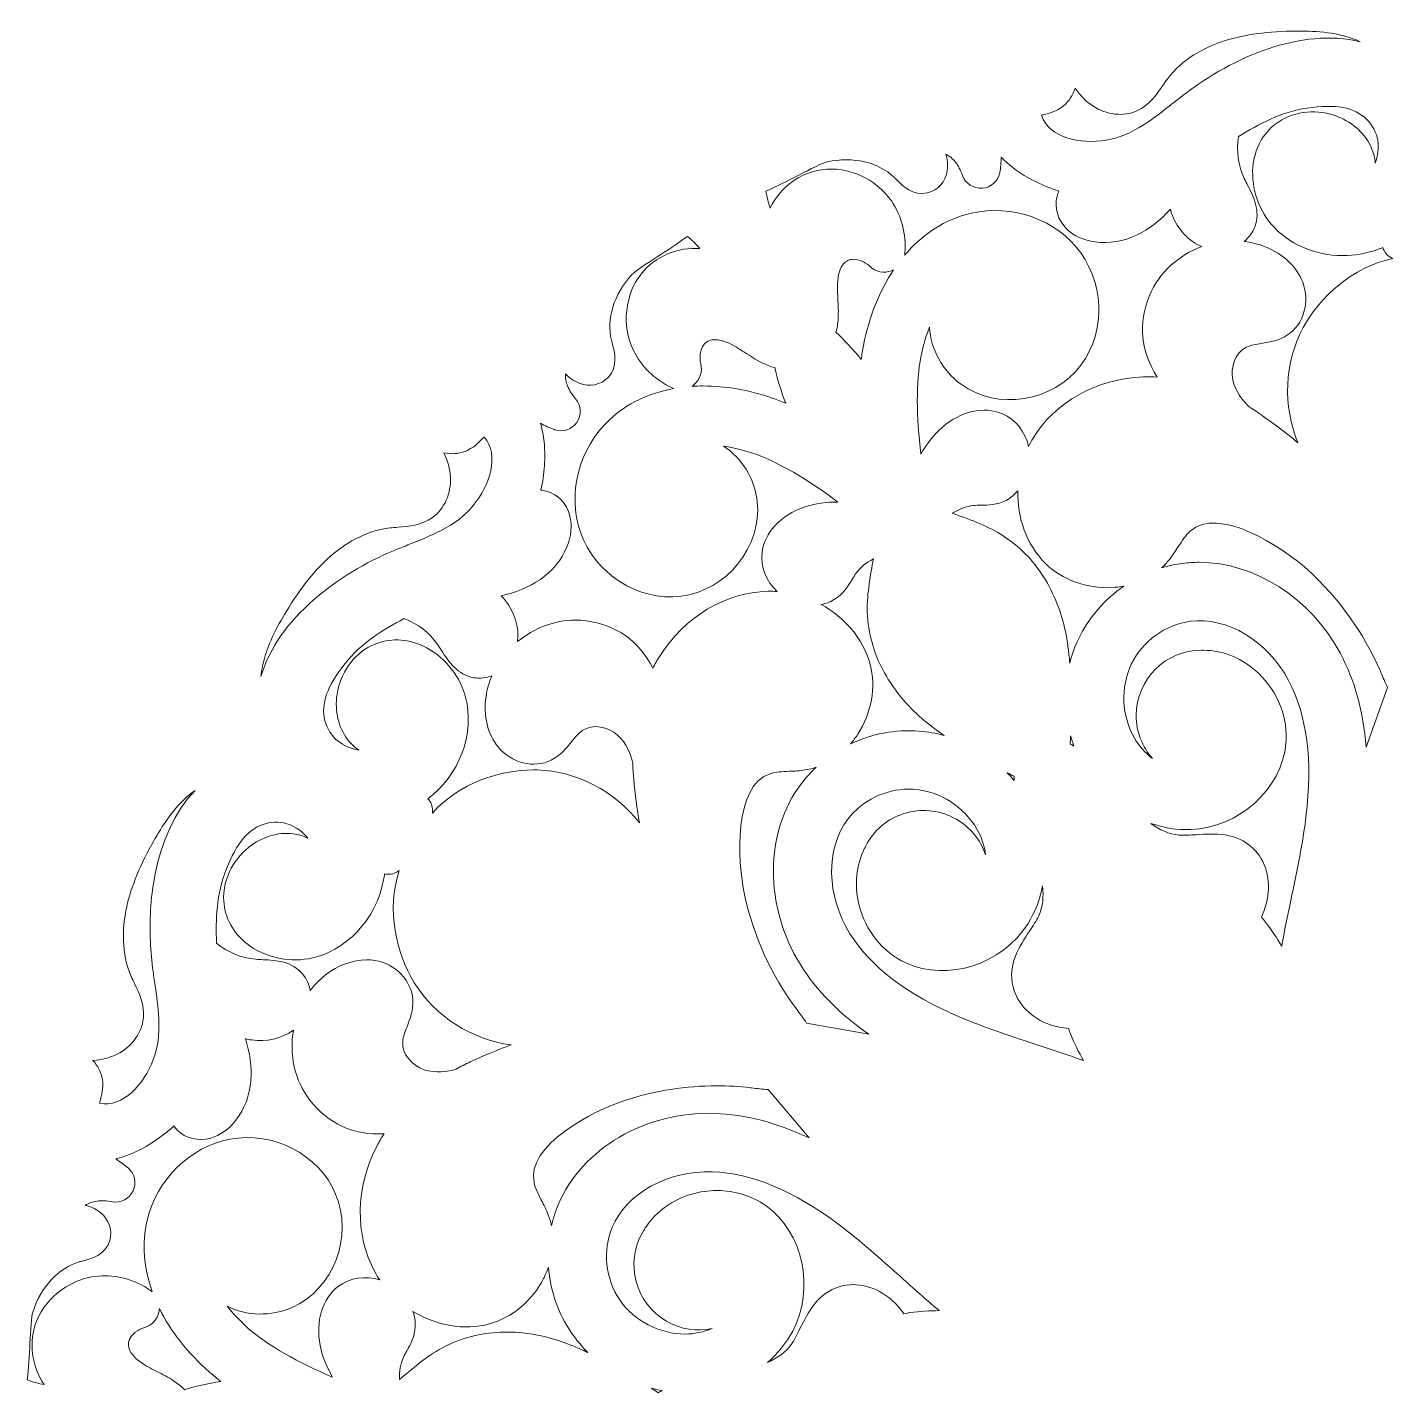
# Model space of a CAD drawing. Header units: inches. Extents: x -5 to 3122, y -2796 to 0.
# Drawn here: x 131.7 to 470.7, y -1559.2 to -1220.2 of the extents above; entities that cross this region are included whole.
import ezdxf

# ---------------------------------------------------------------- set-up
doc = ezdxf.new("R2010")
doc.units = ezdxf.units.IN
doc.header["$MEASUREMENT"] = 0
doc.layers.add('6', color=7, linetype='Continuous')

msp = doc.modelspace()

# ---------------------------------------------------------------- linework, layer by layer
at = {"layer": '6', "lineweight": 0}
for points, knots in [([(391.87, -1235.34), (393.14, -1237.19), (394.61, -1238.67), (396.25, -1239.75), (399.66, -1241.99), (403.86, -1242.46), (407.22, -1240.95), (410.28, -1239.58), (412.05, -1236.98), (413.61, -1234.69), (413.97, -1234.17), (414.33, -1233.64), (414.7, -1233.14), (418.51, -1227.97), (424.15, -1225.23), (428.21, -1223.83), (433.05, -1222.17), (438.59, -1221.32), (445.66, -1221.17), (449.84, -1221.08), (455.26, -1221.19), (460.23, -1222.83), (461.07, -1223.11), (461.88, -1223.43), (462.65, -1223.79), (447.97, -1220.21), (430.86, -1227.77), (419.19, -1236.7), (418.16, -1237.49), (417.15, -1238.28), (416.15, -1239.07), (413.7, -1241), (411.38, -1242.83), (409, -1244.35), (405.69, -1246.49), (402.61, -1247.76), (399.56, -1248.23), (392.98, -1249.26), (385.54, -1247.73), (383.49, -1242.06), (383.67, -1242.01), (383.86, -1241.96), (384.03, -1241.92), (385.39, -1241.57), (387.25, -1241.1), (388.94, -1239.74), (390.34, -1238.61), (391.35, -1237.06), (391.87, -1235.34)], [0, 0, 0, 0, 1, 1, 1, 2, 2, 2, 3, 3, 3, 4, 4, 4, 5, 5, 5, 6, 6, 6, 7, 7, 7, 8, 8, 8, 9, 9, 9, 10, 10, 10, 11, 11, 11, 12, 12, 12, 13, 13, 13, 14, 14, 14, 15, 15, 15, 16, 16, 16, 16]), ([(436.48, -1269.77), (437.98, -1265.78), (436.15, -1262.26), (434.68, -1259.43), (434.4, -1258.88), (434.11, -1258.33), (433.85, -1257.78), (432.33, -1254.54), (431.85, -1250.88), (432.47, -1247.36), (437.45, -1244.21), (442.95, -1241.27), (449.45, -1240.28), (456.53, -1239.2), (461.21, -1240.07), (464.2, -1243.01), (467.42, -1246.18), (467.72, -1250.34), (466.37, -1253.94), (466.28, -1252.69), (465.99, -1251.45), (465.48, -1250.23), (464.06, -1246.84), (460.93, -1243.91), (457.13, -1242.41), (452.16, -1240.44), (446.53, -1240.93), (442.41, -1243.68), (438.9, -1246.03), (436.72, -1249.6), (436.11, -1253.99), (435.38, -1259.2), (437.07, -1264.98), (440.53, -1269.06), (444.68, -1273.96), (451.34, -1276.89), (458.33, -1276.89), (461.24, -1276.89), (464.09, -1276.4), (466.81, -1275.43), (467.3, -1275.26), (467.78, -1275.07), (468.26, -1274.86), (468.57, -1275.92), (469.25, -1276.84), (470.23, -1277.36), (470.39, -1277.45), (470.56, -1277.54), (470.72, -1277.65), (460.76, -1279.66), (452.63, -1287.18), (448.5, -1294.78), (443.79, -1303.46), (443.42, -1314.27), (447.19, -1323.36), (444.48, -1321.1), (441.56, -1318.87), (438.4, -1316.65), (437.35, -1315.91), (436.25, -1315.19), (435.11, -1314.49), (433.52, -1313), (431.61, -1310.66), (431.01, -1307.72), (430.42, -1304.78), (431.54, -1300.94), (434.44, -1299.6), (435.47, -1299.13), (436.77, -1298.92), (438.14, -1298.7), (440.2, -1298.37), (442.53, -1298), (444.63, -1296.61), (448.62, -1293.99), (450.23, -1288.36), (448.38, -1283.51), (446.93, -1279.71), (443.54, -1276.5), (439.08, -1274.71), (437.39, -1274.03), (435.64, -1273.6), (433.87, -1273.38), (435.04, -1272.42), (435.95, -1271.19), (436.48, -1269.77)], [0, 0, 0, 0, 1, 1, 1, 2, 2, 2, 3, 3, 3, 4, 4, 4, 5, 5, 5, 6, 6, 6, 7, 7, 7, 8, 8, 8, 9, 9, 9, 10, 10, 10, 11, 11, 11, 12, 12, 12, 13, 13, 13, 14, 14, 14, 15, 15, 15, 16, 16, 16, 17, 17, 17, 18, 18, 18, 19, 19, 19, 20, 20, 20, 21, 21, 21, 22, 22, 22, 23, 23, 23, 24, 24, 24, 25, 25, 25, 26, 26, 26, 27, 27, 27, 28, 28, 28, 28]), ([(373.15, -1256.25), (373.37, -1255.01), (373.5, -1253.74), (373.54, -1252.47), (377.01, -1256.16), (381.45, -1258.36), (384.92, -1259.82), (385.88, -1260.22), (386.86, -1260.57), (387.86, -1260.89), (387.67, -1261.28), (387.51, -1261.7), (387.39, -1262.13), (386.6, -1264.91), (387.56, -1268.12), (389.82, -1270.32), (391.56, -1272.01), (393.98, -1273.11), (396.83, -1273.5), (404.09, -1274.51), (410.73, -1270.73), (415.51, -1265.41), (415.66, -1265.94), (415.83, -1266.47), (416.03, -1266.98), (417.29, -1270.21), (419.93, -1273.24), (423.32, -1274.67), (417.61, -1276.78), (412.71, -1281.07), (410.33, -1286.82), (407.44, -1293.84), (408.12, -1300.72), (412.27, -1307.05), (411.11, -1306.99), (409.96, -1306.98), (408.82, -1307.02), (397.31, -1307.46), (386.81, -1313.29), (381.42, -1322.24), (381.02, -1322.91), (380.65, -1323.59), (380.31, -1324.29), (379.48, -1320.62), (377.06, -1317.54), (373.8, -1316.15), (369.28, -1314.23), (363.41, -1315.57), (358.83, -1319.57), (356.58, -1321.53), (354.87, -1323.87), (353.57, -1326.21), (352.4, -1317.1), (352.37, -1308.01), (353.56, -1302.01), (353.86, -1300.51), (354.51, -1297.75), (355.7, -1294.68), (355.98, -1300.11), (358.92, -1305.47), (363.54, -1308.86), (372.53, -1315.46), (386.44, -1313.24), (393.3, -1304.12), (399.71, -1295.6), (399.14, -1282.91), (391.98, -1274.59), (385.4, -1266.95), (374.24, -1263.84), (364.21, -1266.86), (358.59, -1268.56), (353.59, -1272), (349.51, -1276.82), (349.54, -1276.64), (349.57, -1276.45), (349.59, -1276.25), (349.97, -1271.57), (348.78, -1266.97), (346.23, -1263.31), (342.39, -1257.76), (335.45, -1254.65), (328.96, -1255.57), (323.41, -1256.35), (318.48, -1260.14), (316.16, -1265.08), (315.67, -1263.75), (315.31, -1262.35), (315.08, -1260.88), (317.7, -1259.77), (320.62, -1258.27), (323.26, -1256.91), (326.04, -1255.48), (329.18, -1253.87), (330.31, -1253.63), (336.73, -1252.26), (343.07, -1253.71), (346.86, -1257.41), (347.04, -1257.58), (347.21, -1257.76), (347.39, -1257.94), (349.07, -1259.63), (351.61, -1262.18), (355.25, -1261.32), (357.79, -1260.72), (359.7, -1258.55), (360.12, -1255.8), (360.34, -1254.31), (360.16, -1252.94), (359.77, -1251.7), (360.7, -1252.17), (361.54, -1252.89), (362.15, -1253.69), (362.84, -1254.59), (363.41, -1255.67), (363.89, -1257), (364.65, -1259.06), (366.64, -1260.33), (368.84, -1260.16), (370.99, -1259.99), (372.72, -1258.46), (373.13, -1256.34), (373.14, -1256.33), (373.15, -1256.27), (373.15, -1256.25)], [0, 0, 0, 0, 1, 1, 1, 2, 2, 2, 3, 3, 3, 4, 4, 4, 5, 5, 5, 6, 6, 6, 7, 7, 7, 8, 8, 8, 9, 9, 9, 10, 10, 10, 11, 11, 11, 12, 12, 12, 13, 13, 13, 14, 14, 14, 15, 15, 15, 16, 16, 16, 17, 17, 17, 18, 18, 18, 19, 19, 19, 20, 20, 20, 21, 21, 21, 22, 22, 22, 23, 23, 23, 24, 24, 24, 25, 25, 25, 26, 26, 26, 27, 27, 27, 28, 28, 28, 29, 29, 29, 30, 30, 30, 31, 31, 31, 32, 32, 32, 33, 33, 33, 34, 34, 34, 35, 35, 35, 36, 36, 36, 37, 37, 37, 38, 38, 38, 39, 39, 39, 40, 40, 40, 41, 41, 41, 41]), ([(276.91, -1298.63), (276.85, -1298.39), (276.78, -1298.14), (276.72, -1297.91), (275.41, -1292.77), (277.33, -1286.55), (281.72, -1281.68), (282.49, -1280.82), (285.46, -1278.91), (288.08, -1277.22), (290.58, -1275.61), (293.34, -1273.83), (295.61, -1272.12), (296.77, -1273.06), (297.8, -1274.07), (298.71, -1275.15), (293.27, -1274.69), (287.53, -1277.07), (284.08, -1281.48), (280.04, -1286.64), (279.26, -1294.21), (282.14, -1300.31), (284.04, -1304.35), (287.43, -1307.68), (291.67, -1309.69), (291.85, -1309.77), (292.03, -1309.84), (292.21, -1309.91), (285.99, -1311.03), (280.51, -1313.64), (276.23, -1317.66), (268.6, -1324.84), (265.71, -1336.05), (269.04, -1345.57), (272.66, -1355.93), (283.37, -1362.77), (293.95, -1361.48), (305.28, -1360.1), (314.16, -1349.16), (312.94, -1338.07), (312.31, -1332.38), (309.14, -1327.16), (304.58, -1324.2), (307.83, -1324.7), (310.54, -1325.52), (311.99, -1326.01), (317.79, -1327.98), (325.65, -1332.55), (332.95, -1338.11), (330.28, -1338.08), (327.39, -1338.39), (324.56, -1339.35), (318.81, -1341.32), (314.71, -1345.73), (314.12, -1350.61), (313.69, -1354.12), (315.15, -1357.77), (317.91, -1360.32), (317.14, -1360.26), (316.37, -1360.24), (315.58, -1360.25), (305.14, -1360.44), (294.84, -1366.62), (288.71, -1376.37), (288.1, -1377.33), (287.53, -1378.34), (287, -1379.37), (283.6, -1372.61), (277.98, -1368.58), (270.45, -1367.58), (269.56, -1367.46), (268.67, -1367.4), (267.79, -1367.4), (262.54, -1367.4), (257.44, -1369.43), (253.44, -1372.76), (253.89, -1369.1), (252.59, -1365.3), (250.42, -1362.59), (250.08, -1362.16), (249.71, -1361.75), (249.32, -1361.36), (256.32, -1359.88), (262.91, -1356.02), (265.67, -1349.22), (266.75, -1346.57), (267.01, -1343.92), (266.42, -1341.56), (265.65, -1338.51), (263.35, -1336.07), (260.55, -1335.37), (260.11, -1335.26), (259.67, -1335.18), (259.23, -1335.15), (259.46, -1334.12), (259.64, -1333.09), (259.78, -1332.06), (260.25, -1328.33), (260.56, -1323.39), (259.1, -1318.54), (260.22, -1319.14), (261.38, -1319.66), (262.57, -1320.09), (262.58, -1320.1), (262.64, -1320.12), (262.66, -1320.13), (264.7, -1320.82), (266.89, -1320.1), (268.11, -1318.32), (269.36, -1316.5), (269.26, -1314.14), (267.84, -1312.45), (266.94, -1311.37), (266.29, -1310.33), (265.85, -1309.29), (265.46, -1308.36), (265.27, -1307.27), (265.31, -1306.23), (266.2, -1307.19), (267.29, -1308.03), (268.7, -1308.58), (271.29, -1309.6), (274.12, -1309.03), (275.91, -1307.13), (278.48, -1304.41), (277.54, -1300.93), (276.91, -1298.63)], [0, 0, 0, 0, 1, 1, 1, 2, 2, 2, 3, 3, 3, 4, 4, 4, 5, 5, 5, 6, 6, 6, 7, 7, 7, 8, 8, 8, 9, 9, 9, 10, 10, 10, 11, 11, 11, 12, 12, 12, 13, 13, 13, 14, 14, 14, 15, 15, 15, 16, 16, 16, 17, 17, 17, 18, 18, 18, 19, 19, 19, 20, 20, 20, 21, 21, 21, 22, 22, 22, 23, 23, 23, 24, 24, 24, 25, 25, 25, 26, 26, 26, 27, 27, 27, 28, 28, 28, 29, 29, 29, 30, 30, 30, 31, 31, 31, 32, 32, 32, 33, 33, 33, 34, 34, 34, 35, 35, 35, 36, 36, 36, 37, 37, 37, 38, 38, 38, 39, 39, 39, 40, 40, 40, 41, 41, 41, 42, 42, 42, 42]), ([(339.32, -1299.18), (339.1, -1300.29), (338.91, -1301.48), (338.75, -1302.72), (336.63, -1300.07), (334.51, -1297.77), (332.48, -1295.93), (332.76, -1294.88), (332.95, -1293.75), (333.02, -1292.56), (333.13, -1290.88), (333.04, -1289.26), (332.95, -1287.69), (332.9, -1286.7), (332.84, -1285.76), (332.84, -1284.83), (332.83, -1282.35), (333.25, -1280.54), (334.11, -1279.28), (334.71, -1278.4), (335.48, -1277.93), (336.47, -1277.83), (337.88, -1277.69), (339.61, -1278.36), (340.85, -1279.56), (342.3, -1280.96), (344.38, -1281.38), (346.26, -1280.67), (346.45, -1280.6), (346.62, -1280.52), (346.79, -1280.44), (343.33, -1285.62), (340.76, -1291.98), (339.32, -1299.18)], [0, 0, 0, 0, 1, 1, 1, 2, 2, 2, 3, 3, 3, 4, 4, 4, 5, 5, 5, 6, 6, 6, 7, 7, 7, 8, 8, 8, 9, 9, 9, 10, 10, 10, 11, 11, 11, 11]), ([(297.16, -1309.02), (298.72, -1307.74), (299.39, -1305.73), (298.91, -1303.78), (298.49, -1302.1), (298.76, -1300.27), (299.6, -1299.12), (300.18, -1298.31), (300.98, -1297.88), (302.03, -1297.8), (303.55, -1297.68), (305.34, -1298.23), (307.47, -1299.47), (308.28, -1299.94), (309.06, -1300.45), (309.89, -1301), (311.21, -1301.86), (312.57, -1302.75), (314.08, -1303.5), (315.15, -1304.03), (316.22, -1304.43), (317.28, -1304.71), (317.85, -1307.38), (318.78, -1310.38), (320.01, -1313.54), (318.86, -1313.05), (317.74, -1312.63), (316.66, -1312.26), (310.75, -1310.26), (304.95, -1309.27), (299.52, -1309.27), (298.57, -1309.27), (297.62, -1309.3), (296.69, -1309.36), (296.85, -1309.26), (297.01, -1309.14), (297.16, -1309.02)], [0, 0, 0, 0, 1, 1, 1, 2, 2, 2, 3, 3, 3, 4, 4, 4, 5, 5, 5, 6, 6, 6, 7, 7, 7, 8, 8, 8, 9, 9, 9, 10, 10, 10, 11, 11, 11, 12, 12, 12, 12]), ([(206.96, -1351.57), (210.2, -1348.75), (215.41, -1345.24), (221.79, -1344.52), (222.4, -1344.45), (223.03, -1344.4), (223.67, -1344.36), (226.43, -1344.15), (229.57, -1343.92), (232.29, -1341.95), (235.27, -1339.79), (236.97, -1335.92), (236.73, -1331.85), (236.62, -1329.88), (236.07, -1327.88), (235.1, -1325.85), (236.85, -1326.26), (238.7, -1326.16), (240.38, -1325.51), (242.4, -1324.73), (243.74, -1323.35), (244.72, -1322.35), (244.84, -1322.23), (244.98, -1322.08), (245.11, -1321.95), (249, -1326.56), (246.6, -1333.77), (242.42, -1338.96), (240.49, -1341.36), (237.84, -1343.4), (234.32, -1345.2), (231.83, -1346.49), (229.09, -1347.59), (226.19, -1348.75), (225.01, -1349.22), (223.82, -1349.69), (222.62, -1350.19), (209.05, -1355.83), (193.96, -1366.87), (189.71, -1381.38), (189.79, -1380.53), (189.91, -1379.66), (190.09, -1378.8), (191.15, -1373.68), (193.77, -1368.92), (195.94, -1365.35), (199.6, -1359.3), (203.11, -1354.93), (206.96, -1351.57)], [0, 0, 0, 0, 1, 1, 1, 2, 2, 2, 3, 3, 3, 4, 4, 4, 5, 5, 5, 6, 6, 6, 7, 7, 7, 8, 8, 8, 9, 9, 9, 10, 10, 10, 11, 11, 11, 12, 12, 12, 13, 13, 13, 14, 14, 14, 15, 15, 15, 16, 16, 16, 16]), ([(384.47, -1353.31), (388.6, -1357.41), (394.77, -1359.66), (400.98, -1359.32), (402.01, -1359.27), (403.02, -1359.14), (404, -1358.95), (399.21, -1362.25), (395.26, -1366.77), (392.7, -1372.12), (391.78, -1374.03), (391.06, -1376.03), (390.53, -1378.07), (390.5, -1377.68), (390.47, -1377.29), (390.43, -1376.9), (390.32, -1375.78), (390.17, -1374.62), (390.03, -1373.61), (390.03, -1373.61), (389.8, -1372), (389.8, -1372), (389.79, -1371.95), (389.78, -1371.91), (389.78, -1371.86), (389.78, -1371.86), (389.46, -1370.2), (389.46, -1370.2), (388.96, -1367.85), (388.28, -1365.57), (387.43, -1363.42), (385.53, -1358.56), (382.87, -1354.38), (379.55, -1351.01), (377.83, -1349.23), (375.81, -1347.61), (373.5, -1346.15), (371.39, -1344.87), (369.37, -1343.98), (367.27, -1343.09), (365.25, -1342.28), (363.28, -1341.56), (361.36, -1340.88), (363.07, -1339.82), (364.78, -1339.13), (366.64, -1338.95), (367.2, -1338.9), (367.81, -1338.89), (368.46, -1338.88), (370.36, -1338.85), (372.51, -1338.81), (374.71, -1337.67), (375.86, -1337.08), (376.84, -1336.26), (377.65, -1335.3), (377.48, -1342.04), (379.81, -1348.69), (384.47, -1353.31)], [0, 0, 0, 0, 1, 1, 1, 2, 2, 2, 3, 3, 3, 4, 4, 4, 5, 5, 5, 6, 6, 6, 7, 7, 7, 8, 8, 8, 9, 9, 9, 10, 10, 10, 11, 11, 11, 12, 12, 12, 13, 13, 13, 14, 14, 14, 15, 15, 15, 16, 16, 16, 17, 17, 17, 18, 18, 18, 19, 19, 19, 19]), ([(415.21, -1352.44), (416.08, -1351.37), (416.79, -1350.25), (417.48, -1349.17), (418.41, -1347.72), (419.29, -1346.34), (420.39, -1345.35), (427.42, -1339), (443.07, -1349.02), (449.54, -1354.86), (457.26, -1361.84), (463.53, -1370.57), (467.66, -1380.12), (467.66, -1380.12), (467.78, -1380.41), (467.78, -1380.41), (468.32, -1381.64), (468.86, -1382.9), (469.46, -1384.17), (469.46, -1384.17), (464.14, -1398.94), (464.14, -1398.94), (463.43, -1390.13), (461.27, -1382.31), (457.67, -1375.56), (450.36, -1361.87), (436.38, -1353.05), (422.63, -1353.05), (421.29, -1353.05), (419.95, -1353.14), (418.63, -1353.31), (416.8, -1353.54), (415.01, -1353.93), (413.27, -1354.46), (413.97, -1353.84), (414.62, -1353.16), (415.21, -1352.44)], [0, 0, 0, 0, 1, 1, 1, 2, 2, 2, 3, 3, 3, 4, 4, 4, 5, 5, 5, 6, 6, 6, 7, 7, 7, 8, 8, 8, 9, 9, 9, 10, 10, 10, 11, 11, 11, 12, 12, 12, 12]), ([(332.3, -1362.16), (334.39, -1360.82), (335.5, -1358.97), (336.47, -1357.34), (336.81, -1356.79), (337.12, -1356.27), (337.45, -1355.8), (338.53, -1354.28), (339.98, -1353.15), (341.76, -1352.2), (341.39, -1354.21), (341.02, -1356.27), (340.72, -1358.46), (340.44, -1360.68), (340.2, -1362.88), (340.25, -1365.41), (340.36, -1368.07), (340.76, -1370.64), (341.43, -1373), (342.69, -1377.58), (344.99, -1381.97), (348.24, -1386.05), (349.68, -1387.85), (351.31, -1389.58), (353.14, -1391.23), (353.14, -1391.23), (354.38, -1392.3), (354.38, -1392.3), (354.42, -1392.33), (354.45, -1392.36), (354.49, -1392.39), (354.49, -1392.39), (355.78, -1393.4), (355.78, -1393.4), (356.57, -1394.02), (357.5, -1394.73), (358.41, -1395.38), (358.73, -1395.61), (359.05, -1395.83), (359.38, -1396.06), (357.34, -1395.49), (355.25, -1395.12), (353.14, -1394.96), (347.23, -1394.5), (341.33, -1395.66), (336.08, -1398.16), (336.74, -1397.4), (337.36, -1396.59), (337.92, -1395.73), (341.31, -1390.52), (342.45, -1384.05), (340.97, -1378.43), (339.3, -1372.09), (334.7, -1366.74), (328.77, -1363.52), (330.01, -1363.29), (331.21, -1362.86), (332.3, -1362.16)], [0, 0, 0, 0, 1, 1, 1, 2, 2, 2, 3, 3, 3, 4, 4, 4, 5, 5, 5, 6, 6, 6, 7, 7, 7, 8, 8, 8, 9, 9, 9, 10, 10, 10, 11, 11, 11, 12, 12, 12, 13, 13, 13, 14, 14, 14, 15, 15, 15, 16, 16, 16, 17, 17, 17, 18, 18, 18, 19, 19, 19, 19]), ([(248.57, -1398.88), (251.84, -1402.9), (257.52, -1404.32), (261.79, -1402.18), (264.03, -1401.05), (265.52, -1399.22), (266.83, -1397.6), (267.71, -1396.52), (268.54, -1395.5), (269.47, -1394.85), (272.08, -1393.01), (275.96, -1393.96), (278.21, -1395.94), (280.46, -1397.93), (281.53, -1400.75), (282.03, -1402.87), (282.06, -1404.21), (282.14, -1405.53), (282.25, -1406.8), (282.6, -1410.65), (283.07, -1414.3), (283.67, -1417.77), (277.68, -1409.96), (268.13, -1404.87), (258.27, -1404.62), (257.99, -1404.61), (257.72, -1404.61), (257.44, -1404.61), (248.95, -1404.61), (238.83, -1407.92), (232.32, -1415.31), (232.31, -1415.11), (232.31, -1414.91), (232.31, -1414.72), (232.35, -1413.61), (231.9, -1412.56), (231.13, -1411.76), (231.55, -1411.46), (231.96, -1411.13), (232.36, -1410.8), (239.98, -1404.28), (243.12, -1393.62), (239.98, -1384.86), (238.17, -1379.82), (234.01, -1375.46), (229.13, -1373.48), (225.02, -1371.82), (220.85, -1371.93), (217.06, -1373.79), (212.62, -1375.98), (209.37, -1380.62), (208.59, -1385.9), (207.99, -1389.95), (208.97, -1394.11), (211.2, -1397.04), (211.99, -1398.09), (212.92, -1398.97), (213.97, -1399.67), (210.17, -1399.05), (206.72, -1396.7), (205.58, -1392.32), (204.53, -1388.27), (206.12, -1383.78), (210.59, -1378.19), (214.7, -1373.05), (219.99, -1369.76), (225.21, -1367.03), (228.57, -1368.25), (231.5, -1370.49), (233.54, -1373.43), (233.89, -1373.93), (234.22, -1374.45), (234.56, -1374.97), (236.27, -1377.66), (238.4, -1381), (242.62, -1381.7), (244.11, -1381.95), (245.63, -1381.78), (247.05, -1381.25), (246.35, -1382.88), (245.85, -1384.62), (245.59, -1386.42), (244.91, -1391.18), (246, -1395.72), (248.57, -1398.88)], [0, 0, 0, 0, 1, 1, 1, 2, 2, 2, 3, 3, 3, 4, 4, 4, 5, 5, 5, 6, 6, 6, 7, 7, 7, 8, 8, 8, 9, 9, 9, 10, 10, 10, 11, 11, 11, 12, 12, 12, 13, 13, 13, 14, 14, 14, 15, 15, 15, 16, 16, 16, 17, 17, 17, 18, 18, 18, 19, 19, 19, 20, 20, 20, 21, 21, 21, 22, 22, 22, 23, 23, 23, 24, 24, 24, 25, 25, 25, 26, 26, 26, 27, 27, 27, 28, 28, 28, 28]), ([(444.21, -1398.06), (444.81, -1391.8), (442.27, -1385.29), (437.44, -1380.67), (433.55, -1376.94), (428.65, -1374.89), (423.71, -1374.89), (423.68, -1374.89), (423.66, -1374.89), (423.64, -1374.89), (423.5, -1374.88), (423.37, -1374.87), (423.23, -1374.87), (414.3, -1374.87), (407.03, -1382.14), (407.03, -1391.07), (407.03, -1395.17), (408.57, -1398.92), (411.09, -1401.78), (409.33, -1400.43), (407.77, -1398.71), (406.6, -1396.7), (403.41, -1391.23), (403.09, -1384.04), (405.8, -1378.38), (408.52, -1372.69), (414.28, -1368.5), (420.47, -1367.71), (429.6, -1366.54), (439.62, -1372.58), (444.86, -1382.4), (449.44, -1390.98), (450.9, -1402.34), (449.19, -1416.18), (448.39, -1422.71), (446.99, -1429.42), (445.63, -1435.93), (444.78, -1440), (443.91, -1444.17), (443.16, -1448.39), (441.95, -1446.29), (440.61, -1444.28), (439.12, -1442.37), (438.81, -1441.97), (438.47, -1441.57), (438.11, -1441.19), (438.8, -1439.66), (439.26, -1438.23), (439.55, -1436.82), (440.55, -1431.96), (439.21, -1427.08), (436.07, -1424.08), (431.85, -1420.05), (426.4, -1420.4), (422.02, -1420.69), (420.42, -1420.79), (418.9, -1420.89), (417.61, -1420.78), (415.15, -1420.57), (412.84, -1419.47), (410.68, -1417.88), (413.87, -1419), (417.21, -1419.54), (420.55, -1419.41), (432.52, -1418.98), (443.14, -1409.41), (444.21, -1398.06)], [0, 0, 0, 0, 1, 1, 1, 2, 2, 2, 3, 3, 3, 4, 4, 4, 5, 5, 5, 6, 6, 6, 7, 7, 7, 8, 8, 8, 9, 9, 9, 10, 10, 10, 11, 11, 11, 12, 12, 12, 13, 13, 13, 14, 14, 14, 15, 15, 15, 16, 16, 16, 17, 17, 17, 18, 18, 18, 19, 19, 19, 20, 20, 20, 21, 21, 21, 22, 22, 22, 22]), ([(390.64, -1398.15), (390.68, -1397.49), (390.71, -1396.84), (390.75, -1396.18), (390.99, -1397.03), (391.26, -1397.87), (391.56, -1398.7), (391.26, -1398.51), (390.95, -1398.32), (390.64, -1398.15)], [0, 0, 0, 0, 1, 1, 1, 2, 2, 2, 3, 3, 3, 3]), ([(323.89, -1408.01), (314.74, -1420.01), (314.64, -1438.49), (323.64, -1452.95), (327.68, -1459.44), (333.37, -1465.22), (340.65, -1470.24), (340.65, -1470.24), (325.2, -1467.46), (325.2, -1467.46), (324.39, -1466.3), (323.57, -1465.19), (322.76, -1464.11), (322.76, -1464.11), (322.59, -1463.87), (322.59, -1463.87), (316.38, -1455.52), (311.95, -1445.73), (309.78, -1435.56), (307.95, -1427.03), (307.1, -1408.47), (316.12, -1405.55), (317.52, -1405.1), (319.15, -1405.03), (320.88, -1404.95), (322.16, -1404.89), (323.48, -1404.83), (324.84, -1404.61), (325.77, -1404.46), (326.67, -1404.24), (327.56, -1403.95), (326.23, -1405.19), (325, -1406.54), (323.89, -1408.01)], [0, 0, 0, 0, 1, 1, 1, 2, 2, 2, 3, 3, 3, 4, 4, 4, 5, 5, 5, 6, 6, 6, 7, 7, 7, 8, 8, 8, 9, 9, 9, 10, 10, 10, 11, 11, 11, 11]), ([(374.96, -1405.3), (375.54, -1405.6), (376.13, -1405.9), (376.71, -1406.19), (376.71, -1406.55), (376.72, -1406.9), (376.73, -1407.26), (376.16, -1406.59), (375.57, -1405.93), (374.96, -1405.3)], [0, 0, 0, 0, 1, 1, 1, 2, 2, 2, 3, 3, 3, 3]), ([(171.32, -1411.31), (171.98, -1410.72), (172.66, -1410.18), (173.36, -1409.69), (162.92, -1420.62), (160.91, -1439.21), (162.81, -1453.78), (162.97, -1455.04), (163.15, -1456.29), (163.34, -1457.6), (163.79, -1460.69), (164.21, -1463.61), (164.34, -1466.44), (164.54, -1470.37), (164.1, -1473.68), (162.98, -1476.55), (160.58, -1482.76), (155.53, -1488.44), (149.6, -1487.39), (149.65, -1487.2), (149.7, -1487.01), (149.75, -1486.85), (150.13, -1485.49), (150.65, -1483.64), (150.32, -1481.5), (150.04, -1479.72), (149.21, -1478.08), (147.97, -1476.76), (150.21, -1476.59), (152.22, -1476.06), (153.98, -1475.18), (157.63, -1473.34), (160.13, -1469.94), (160.51, -1466.28), (160.85, -1462.94), (159.49, -1460.11), (158.28, -1457.61), (158.01, -1457.04), (157.73, -1456.47), (157.48, -1455.9), (154.91, -1450.01), (155.35, -1443.75), (156.18, -1439.54), (157.16, -1434.52), (159.2, -1429.29), (162.6, -1423.1), (164.61, -1419.44), (167.42, -1414.79), (171.32, -1411.31)], [0, 0, 0, 0, 1, 1, 1, 2, 2, 2, 3, 3, 3, 4, 4, 4, 5, 5, 5, 6, 6, 6, 7, 7, 7, 8, 8, 8, 9, 9, 9, 10, 10, 10, 11, 11, 11, 12, 12, 12, 13, 13, 13, 14, 14, 14, 15, 15, 15, 16, 16, 16, 16]), ([(382.83, -1440.86), (382.28, -1442.03), (381.43, -1443.29), (380.54, -1444.64), (378.1, -1448.29), (375.07, -1452.83), (376.45, -1458.5), (377.48, -1462.72), (381.04, -1466.31), (385.74, -1467.88), (387.12, -1468.34), (388.58, -1468.65), (390.25, -1468.82), (390.4, -1469.32), (390.58, -1469.81), (390.77, -1470.29), (391.68, -1472.53), (392.75, -1474.7), (393.96, -1476.79), (389.92, -1475.33), (385.87, -1474), (381.9, -1472.69), (375.61, -1470.62), (369.11, -1468.48), (363.05, -1465.91), (350.22, -1460.47), (341.1, -1453.53), (335.96, -1445.27), (330.08, -1435.83), (329.86, -1424.12), (335.44, -1416.81), (338.94, -1412.2), (344.79, -1409.38), (350.63, -1409.38), (351.09, -1409.38), (351.55, -1409.4), (352.01, -1409.43), (358.27, -1409.92), (364.34, -1413.79), (367.48, -1419.29), (368.63, -1421.3), (369.35, -1423.51), (369.64, -1425.7), (368.38, -1421.95), (365.83, -1418.84), (362.39, -1416.85), (358.64, -1414.69), (354.27, -1414.11), (350.09, -1415.23), (345.91, -1416.35), (342.42, -1419.03), (340.26, -1422.78), (339.99, -1423.24), (339.74, -1423.72), (339.52, -1424.21), (337.49, -1428.34), (337.01, -1433.23), (338.17, -1437.98), (339.76, -1444.48), (344.13, -1449.92), (349.85, -1452.54), (360.21, -1457.28), (373.82, -1452.88), (380.17, -1442.73), (381.95, -1439.89), (383.15, -1436.72), (383.78, -1433.4), (384.07, -1436.07), (383.88, -1438.62), (382.83, -1440.86)], [0, 0, 0, 0, 1, 1, 1, 2, 2, 2, 3, 3, 3, 4, 4, 4, 5, 5, 5, 6, 6, 6, 7, 7, 7, 8, 8, 8, 9, 9, 9, 10, 10, 10, 11, 11, 11, 12, 12, 12, 13, 13, 13, 14, 14, 14, 15, 15, 15, 16, 16, 16, 17, 17, 17, 18, 18, 18, 19, 19, 19, 20, 20, 20, 21, 21, 21, 22, 22, 22, 23, 23, 23, 23]), ([(190.24, -1451.73), (189.62, -1451.7), (189, -1451.68), (188.4, -1451.62), (184.83, -1451.32), (181.42, -1449.91), (178.69, -1447.61), (178.44, -1441.73), (178.65, -1435.49), (181.04, -1429.36), (183.65, -1422.7), (186.74, -1419.08), (190.78, -1417.96), (195.13, -1416.76), (198.89, -1418.57), (201.33, -1421.55), (200.21, -1421), (198.98, -1420.63), (197.67, -1420.46), (194.02, -1420), (189.93, -1421.24), (186.72, -1423.78), (182.54, -1427.1), (180.14, -1432.23), (180.47, -1437.16), (180.75, -1441.38), (182.75, -1445.05), (186.24, -1447.78), (190.39, -1451.02), (196.24, -1452.44), (201.51, -1451.48), (210.67, -1449.82), (218.34, -1441.78), (220.16, -1431.91), (220.26, -1431.4), (220.33, -1430.89), (220.39, -1430.37), (221.46, -1430.63), (222.6, -1430.5), (223.54, -1429.91), (223.71, -1429.81), (223.88, -1429.72), (224.05, -1429.62), (220.8, -1439.26), (223.25, -1450.06), (227.77, -1457.44), (232.92, -1465.86), (242.1, -1471.59), (251.86, -1472.87), (248.55, -1474.08), (245.15, -1475.5), (241.65, -1477.12), (240.49, -1477.66), (239.31, -1478.25), (238.14, -1478.9), (236.05, -1479.52), (233.07, -1480.01), (230.22, -1479.05), (227.39, -1478.1), (224.62, -1475.21), (224.91, -1472.03), (225.01, -1470.9), (225.48, -1469.67), (225.98, -1468.37), (226.72, -1466.42), (227.56, -1464.22), (227.42, -1461.71), (227.14, -1456.95), (223.07, -1452.73), (217.95, -1451.91), (217.28, -1451.8), (216.6, -1451.75), (215.92, -1451.75), (212.47, -1451.75), (208.83, -1453.09), (205.67, -1455.57), (204.24, -1456.69), (202.99, -1457.99), (201.92, -1459.41), (201.67, -1457.92), (201.06, -1456.51), (200.1, -1455.35), (197.39, -1452.05), (193.42, -1451.87), (190.24, -1451.73)], [0, 0, 0, 0, 1, 1, 1, 2, 2, 2, 3, 3, 3, 4, 4, 4, 5, 5, 5, 6, 6, 6, 7, 7, 7, 8, 8, 8, 9, 9, 9, 10, 10, 10, 11, 11, 11, 12, 12, 12, 13, 13, 13, 14, 14, 14, 15, 15, 15, 16, 16, 16, 17, 17, 17, 18, 18, 18, 19, 19, 19, 20, 20, 20, 21, 21, 21, 22, 22, 22, 23, 23, 23, 24, 24, 24, 25, 25, 25, 26, 26, 26, 27, 27, 27, 28, 28, 28, 28]), ([(144.58, -1526.78), (144.82, -1526.71), (145.06, -1526.65), (145.31, -1526.58), (147.61, -1525.97), (151.09, -1525.05), (152.16, -1521.47), (152.92, -1518.97), (151.99, -1516.23), (149.81, -1514.49), (148.63, -1513.55), (147.36, -1513.02), (146.09, -1512.74), (146.96, -1512.18), (148, -1511.8), (149, -1511.67), (150.13, -1511.53), (151.35, -1511.58), (152.74, -1511.82), (154.91, -1512.2), (157, -1511.11), (157.95, -1509.12), (158.88, -1507.17), (158.42, -1504.91), (156.8, -1503.5), (156.78, -1503.48), (156.73, -1503.44), (156.72, -1503.43), (155.75, -1502.62), (154.72, -1501.87), (153.63, -1501.2), (158.63, -1500.02), (162.77, -1497.24), (165.69, -1495.02), (166.52, -1494.39), (167.32, -1493.72), (168.09, -1493.01), (168.34, -1493.38), (168.62, -1493.72), (168.93, -1494.04), (170.95, -1496.11), (174.21, -1496.89), (177.24, -1496.03), (179.57, -1495.37), (181.74, -1493.82), (183.5, -1491.55), (188, -1485.76), (188.05, -1478.13), (185.83, -1471.33), (186.37, -1471.47), (186.91, -1471.58), (187.45, -1471.66), (190.88, -1472.19), (194.82, -1471.41), (197.76, -1469.19), (196.73, -1475.19), (197.99, -1481.58), (201.79, -1486.51), (206.42, -1492.53), (212.71, -1495.38), (220.27, -1494.95), (219.64, -1495.93), (219.06, -1496.92), (218.52, -1497.93), (213.15, -1508.11), (212.95, -1520.12), (218.01, -1529.26), (218.38, -1529.95), (218.79, -1530.61), (219.22, -1531.25), (215.64, -1530.13), (211.75, -1530.69), (208.92, -1532.82), (205, -1535.77), (203.22, -1541.53), (204.4, -1547.49), (204.97, -1550.42), (206.14, -1553.08), (207.51, -1555.37), (199.04, -1551.83), (191.16, -1547.31), (186.56, -1543.28), (185.4, -1542.26), (183.34, -1540.32), (181.28, -1537.76), (186.12, -1540.23), (192.23, -1540.37), (197.47, -1538.06), (207.68, -1533.57), (212.72, -1520.42), (208.25, -1509.91), (204.08, -1500.11), (192.8, -1494.25), (182.01, -1496.3), (172.11, -1498.17), (163.85, -1506.28), (161.44, -1516.48), (160.1, -1522.19), (160.58, -1528.25), (162.72, -1534.19), (162.57, -1534.07), (162.42, -1533.95), (162.26, -1533.84), (158.4, -1531.17), (153.82, -1529.9), (149.37, -1530.27), (142.65, -1530.83), (136.49, -1535.28), (134.04, -1541.36), (131.94, -1546.56), (132.76, -1552.73), (135.88, -1557.22), (134.48, -1556.97), (133.08, -1556.58), (131.69, -1556.05), (132.04, -1553.23), (132.2, -1549.94), (132.35, -1546.96), (132.5, -1543.85), (132.67, -1540.32), (133.03, -1539.22), (135.05, -1532.98), (139.48, -1528.22), (144.58, -1526.78)], [0, 0, 0, 0, 1, 1, 1, 2, 2, 2, 3, 3, 3, 4, 4, 4, 5, 5, 5, 6, 6, 6, 7, 7, 7, 8, 8, 8, 9, 9, 9, 10, 10, 10, 11, 11, 11, 12, 12, 12, 13, 13, 13, 14, 14, 14, 15, 15, 15, 16, 16, 16, 17, 17, 17, 18, 18, 18, 19, 19, 19, 20, 20, 20, 21, 21, 21, 22, 22, 22, 23, 23, 23, 24, 24, 24, 25, 25, 25, 26, 26, 26, 27, 27, 27, 28, 28, 28, 29, 29, 29, 30, 30, 30, 31, 31, 31, 32, 32, 32, 33, 33, 33, 34, 34, 34, 35, 35, 35, 36, 36, 36, 37, 37, 37, 38, 38, 38, 39, 39, 39, 40, 40, 40, 41, 41, 41, 41]), ([(257.51, -1507.07), (255.52, -1497.81), (272.02, -1489.27), (280.32, -1486.58), (287.57, -1484.23), (295.26, -1483.04), (302.91, -1483.04), (305.7, -1483.04), (308.49, -1483.2), (311.25, -1483.52), (311.25, -1483.52), (311.54, -1483.55), (311.54, -1483.55), (312.88, -1483.71), (314.25, -1483.87), (315.66, -1483.99), (315.66, -1483.99), (325.79, -1495.98), (325.79, -1495.98), (317.81, -1492.19), (309.95, -1490.15), (302.31, -1489.89), (285.27, -1489.31), (269.34, -1498.65), (263.51, -1512.58), (262.81, -1514.27), (262.25, -1516.02), (261.84, -1517.79), (261.65, -1516.87), (261.39, -1515.97), (261.05, -1515.1), (260.56, -1513.82), (259.95, -1512.64), (259.36, -1511.5), (258.57, -1509.97), (257.82, -1508.52), (257.51, -1507.07)], [0, 0, 0, 0, 1, 1, 1, 2, 2, 2, 3, 3, 3, 4, 4, 4, 5, 5, 5, 6, 6, 6, 7, 7, 7, 8, 8, 8, 9, 9, 9, 10, 10, 10, 11, 11, 11, 12, 12, 12, 12]), ([(321.73, -1543.96), (327.34, -1533.38), (324.35, -1519.4), (315.06, -1512.79), (311.6, -1510.34), (307.34, -1509.05), (302.96, -1509.05), (300.85, -1509.05), (298.7, -1509.35), (296.61, -1509.96), (291.91, -1511.33), (287.92, -1514.19), (285.36, -1518.02), (285.05, -1518.45), (284.76, -1518.9), (284.49, -1519.37), (280.02, -1527.1), (282.68, -1537.03), (290.42, -1541.5), (293.97, -1543.55), (297.98, -1544.1), (301.71, -1543.34), (299.65, -1544.19), (297.35, -1544.67), (294.99, -1544.68), (288.69, -1544.68), (282.34, -1541.36), (278.81, -1536.22), (275.25, -1531.02), (274.5, -1523.94), (276.91, -1518.18), (280.46, -1509.68), (290.71, -1504.04), (301.83, -1504.4), (311.54, -1504.72), (322.11, -1509.14), (333.25, -1517.54), (338.5, -1521.5), (343.61, -1526.07), (348.56, -1530.5), (351.66, -1533.27), (354.84, -1536.11), (358.12, -1538.87), (355.69, -1538.87), (353.29, -1539.03), (350.89, -1539.36), (350.39, -1539.43), (349.87, -1539.52), (349.36, -1539.64), (348.38, -1538.28), (347.38, -1537.17), (346.3, -1536.21), (342.59, -1532.92), (337.69, -1531.63), (333.52, -1532.85), (327.92, -1534.5), (325.5, -1539.39), (323.55, -1543.34), (322.85, -1544.78), (322.18, -1546.13), (321.44, -1547.19), (320.02, -1549.22), (317.91, -1550.67), (315.45, -1551.75), (318.01, -1549.54), (320.16, -1546.92), (321.73, -1543.96)], [0, 0, 0, 0, 1, 1, 1, 2, 2, 2, 3, 3, 3, 4, 4, 4, 5, 5, 5, 6, 6, 6, 7, 7, 7, 8, 8, 8, 9, 9, 9, 10, 10, 10, 11, 11, 11, 12, 12, 12, 13, 13, 13, 14, 14, 14, 15, 15, 15, 16, 16, 16, 17, 17, 17, 18, 18, 18, 19, 19, 19, 20, 20, 20, 21, 21, 21, 22, 22, 22, 22]), ([(225.09, -1550.42), (225.32, -1549.91), (225.62, -1549.37), (225.93, -1548.81), (226.86, -1547.15), (227.9, -1545.26), (228.01, -1542.79), (228.07, -1541.5), (227.85, -1540.24), (227.43, -1539.05), (233.18, -1542.58), (240.11, -1543.88), (246.44, -1542.16), (252.05, -1540.63), (257.08, -1536.41), (259.9, -1530.87), (260.36, -1529.95), (260.76, -1529.01), (261.08, -1528.06), (261.55, -1533.86), (263.49, -1539.55), (266.84, -1544.43), (268.04, -1546.18), (269.41, -1547.81), (270.91, -1549.29), (270.56, -1549.12), (270.2, -1548.95), (269.85, -1548.79), (268.83, -1548.32), (267.75, -1547.88), (266.8, -1547.49), (266.8, -1547.49), (265.28, -1546.89), (265.28, -1546.89), (265.24, -1546.87), (265.2, -1546.85), (265.16, -1546.84), (265.16, -1546.84), (263.56, -1546.29), (263.56, -1546.29), (261.27, -1545.54), (258.95, -1544.99), (256.67, -1544.64), (251.51, -1543.87), (246.57, -1544.08), (241.99, -1545.27), (239.58, -1545.87), (237.17, -1546.81), (234.76, -1548.08), (232.59, -1549.27), (230.81, -1550.58), (228.99, -1551.95), (227.27, -1553.28), (225.67, -1554.63), (224.12, -1555.95), (224.05, -1553.94), (224.31, -1552.12), (225.09, -1550.42)], [0, 0, 0, 0, 1, 1, 1, 2, 2, 2, 3, 3, 3, 4, 4, 4, 5, 5, 5, 6, 6, 6, 7, 7, 7, 8, 8, 8, 9, 9, 9, 10, 10, 10, 11, 11, 11, 12, 12, 12, 13, 13, 13, 14, 14, 14, 15, 15, 15, 16, 16, 16, 17, 17, 17, 18, 18, 18, 19, 19, 19, 19]), ([(164.43, -1538.93), (164.46, -1538.73), (164.48, -1538.54), (164.49, -1538.35), (167.25, -1543.94), (171.46, -1549.35), (176.98, -1554.19), (177.84, -1554.94), (178.77, -1555.7), (179.77, -1556.46), (176.41, -1556.97), (173.35, -1557.66), (170.75, -1558.5), (169.98, -1557.72), (169.1, -1557), (168.1, -1556.34), (166.7, -1555.4), (165.25, -1554.67), (163.85, -1553.96), (162.96, -1553.51), (162.12, -1553.09), (161.32, -1552.63), (159.17, -1551.4), (157.81, -1550.13), (157.15, -1548.75), (156.69, -1547.8), (156.66, -1546.89), (157.07, -1545.99), (157.65, -1544.69), (159.1, -1543.54), (160.76, -1543.06), (162.7, -1542.5), (164.1, -1540.92), (164.43, -1538.93)], [0, 0, 0, 0, 1, 1, 1, 2, 2, 2, 3, 3, 3, 4, 4, 4, 5, 5, 5, 6, 6, 6, 7, 7, 7, 8, 8, 8, 9, 9, 9, 10, 10, 10, 11, 11, 11, 11]), ([(289.3, -1558.71), (288.97, -1558.88), (288.65, -1559.06), (288.34, -1559.24), (287.78, -1558.87), (287.22, -1558.51), (286.67, -1558.15), (287.53, -1558.37), (288.41, -1558.56), (289.3, -1558.71)], [0, 0, 0, 0, 1, 1, 1, 2, 2, 2, 3, 3, 3, 3])]:
    msp.add_open_spline(points, degree=3, knots=knots, dxfattribs=at)

doc.saveas('drawing.dxf')
